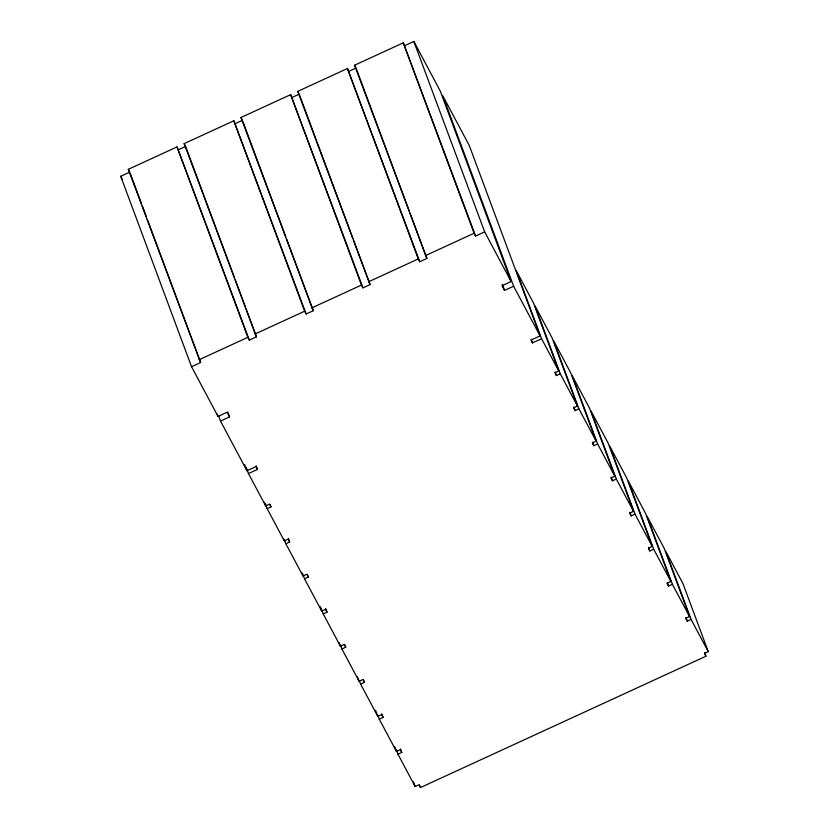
<?xml version="1.0" encoding="UTF-8"?>
<svg xmlns="http://www.w3.org/2000/svg" width="829" height="829" viewBox="0 0 829 829"><rect width="100%" height="100%" fill="white"/><g stroke="black" fill="none" stroke-linecap="round" stroke-linejoin="round"><path stroke-width="1.24" d="M704.598 652.641L705.935 656.226L420.469 787.55L418.977 784.752L415.153 786.514L397.961 754.224L401.785 752.463L400.293 749.665L396.469 751.426L379.267 719.147L383.091 717.386L381.599 714.588L377.775 716.339L360.584 684.06L364.408 682.298L362.915 679.5L359.092 681.262L341.9 648.972L345.724 647.221L344.232 644.413L340.408 646.174L323.206 613.895L327.03 612.134L325.538 609.336L321.714 611.097L304.523 578.808L308.347 577.046L306.854 574.248L303.031 576.01L285.829 543.731L289.663 541.969L288.171 539.171L284.347 540.922L267.145 508.643L270.969 506.882L269.477 504.084L265.653 505.845L248.462 473.556L257.518 469.39L256.026 466.592L246.969 470.758L220.504 421.07L229.56 416.904L227.073 412.241L218.017 416.407L191.551 366.719L200.608 362.542L128.298 169.323L177.033 146.909L249.342 340.128L256.451 336.854L246.078 308.958M256.451 336.854L184.142 143.635L233.84 120.775L306.139 313.994L313.258 310.72L286.647 239.166M313.258 310.72L240.949 117.5L290.647 94.641L362.947 287.86L370.066 284.585L353.828 240.928M370.066 284.585L297.756 91.366L347.444 68.506L419.754 261.726L426.873 258.461L410.189 213.581M426.873 258.461L354.563 65.232L403.298 42.818L475.597 236.037L484.664 231.871L413.847 41.45L404.79 45.616M191.551 366.719L120.733 176.297L129.79 172.131L128.298 169.323M178.525 149.707L185.634 146.432L234.348 277.425M235.332 123.573L242.441 120.298L240.949 117.5M292.129 97.439L299.248 94.164L352.926 238.503M348.936 71.315L356.055 68.04L354.563 65.232M199.115 359.745L247.85 337.33L177.033 146.909M254.959 334.056L304.657 311.196L233.84 120.775M311.766 307.922L361.454 285.062L290.647 94.641M368.573 281.787L418.262 258.928L347.444 68.506M425.381 255.653L474.115 233.239L403.298 42.818M413.847 41.45L440.313 91.138L511.13 281.559L502.073 285.725L504.55 290.399L513.617 286.223L442.8 95.801L469.266 145.489L540.083 335.911L531.026 340.087L532.519 342.885L541.575 338.719L516.239 270.586L533.43 302.865L558.767 370.998L554.943 372.76L556.435 375.558L560.259 373.796L534.923 305.663L552.124 337.952L577.461 406.086L573.637 407.837L575.129 410.645L578.953 408.884L553.617 340.75L570.808 373.029L596.144 441.163L592.32 442.924L593.813 445.722L597.636 443.961L572.3 375.838L589.492 408.117L614.828 476.25L611.004 478.012L612.496 480.81L616.32 479.048L590.984 410.915L608.185 443.204L633.522 511.327L629.698 513.089L631.19 515.887L635.014 514.135L609.678 446.002L626.869 478.281L652.205 546.415L648.382 548.176L649.874 550.974L653.698 549.212L628.361 481.079L645.553 513.369L670.899 581.502L667.065 583.253L668.557 586.062L672.381 584.3L647.045 516.166L664.247 548.446L689.583 616.579L685.759 618.341L687.251 621.139L691.075 619.377L665.739 551.254L682.93 583.533L708.267 651.667L704.443 653.428L705.935 656.226M484.664 231.871L511.13 281.559M513.617 286.223L540.083 335.911M541.575 338.719L558.767 370.998M560.259 373.796L577.461 406.086M578.953 408.884L596.144 441.163M597.636 443.961L614.828 476.25M616.32 479.048L633.522 511.327M635.014 514.135L652.205 546.415M653.698 549.212L670.899 581.502M672.381 584.3L689.583 616.579M691.075 619.377L708.267 651.667M474.115 233.239L475.597 236.037M418.262 258.928L419.754 261.726M297.756 91.366L298.751 93.231M361.454 285.062L362.947 287.86M304.657 311.196L306.139 313.994M184.142 143.635L185.136 145.5M247.85 337.33L249.342 340.128M120.733 176.297L122.537 179.686M685.915 617.553L687.251 621.139M667.231 582.476L668.557 586.062M648.537 547.389L649.874 550.974M629.853 512.301L631.19 515.887M611.17 477.224L612.496 480.81M592.476 442.137L593.813 445.722M573.792 407.06L575.129 410.645M555.109 371.972L556.435 375.558M531.182 339.299L532.519 342.885M502.301 284.326L504.55 290.399M356.511 69.253L409.277 211.157M242.897 121.511L285.746 236.742M235.249 279.85L245.177 306.533M419.578 785.156L420.469 787.55M413.37 781.726L415.153 786.514M400.448 748.877L401.785 752.463M396.179 749.447L397.961 754.224M394.687 746.649L396.469 751.426M381.765 713.8L383.091 717.386M377.941 715.562L379.267 719.147M375.558 710.37L377.775 716.339M363.516 679.915L364.408 682.298M359.247 680.474L360.584 684.06M357.309 676.474L359.092 681.262M344.833 644.827L345.724 647.221M340.564 645.387L341.9 648.972M339.071 642.589L340.408 646.174M325.704 608.548L327.03 612.134M320.989 607.916L323.206 613.895M319.942 606.31L321.714 611.097M307.455 574.663L308.347 577.046M302.74 574.031L304.523 578.808M301.694 572.424L303.031 576.01M288.326 538.384L289.663 541.969M284.502 540.145L285.829 543.731M283.456 538.539L284.347 540.922M256.182 465.805L257.518 469.39M270.078 504.498L270.969 506.882M265.373 503.866L267.145 508.643M264.316 502.26L265.653 505.845M227.757 412.054L229.56 416.904M246.234 467.587L248.462 473.556M244.71 464.696L246.969 470.758M130.246 173.344L141.521 203.665M142.422 206.089L146.484 217.001M147.386 219.426L200.608 362.542M218.701 416.22L220.504 421.07M217.115 413.982L218.017 416.407"/></g></svg>
